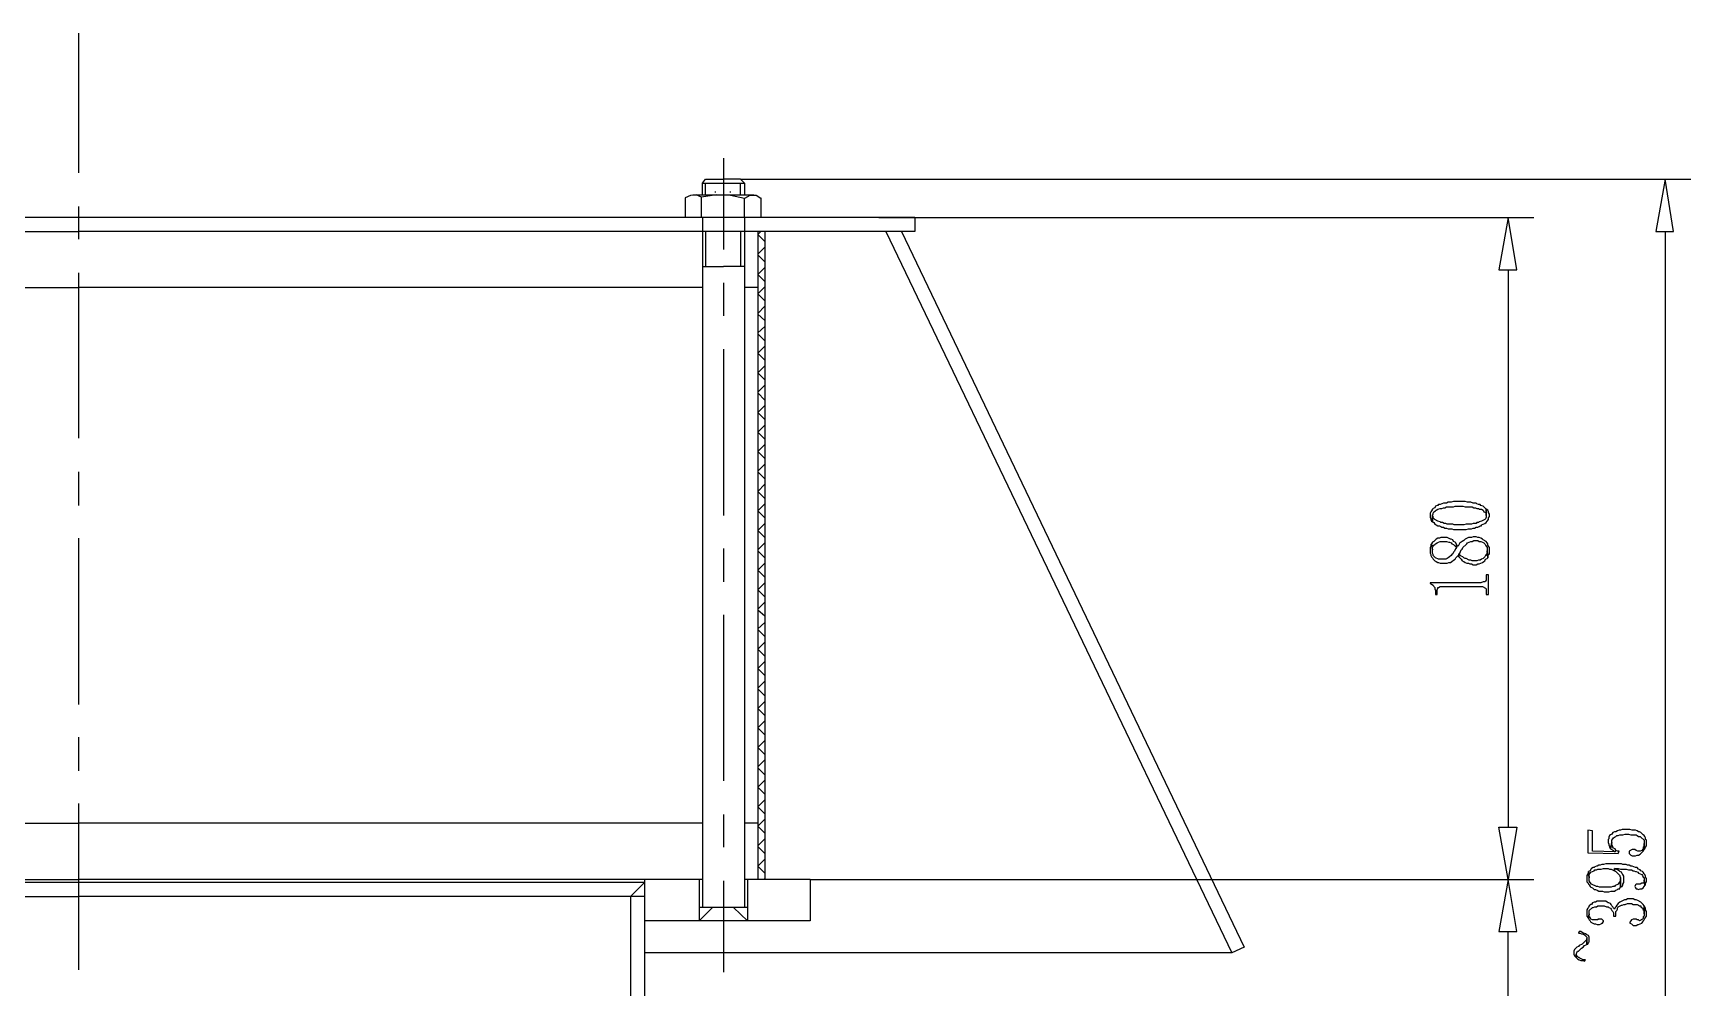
# Model space of a CAD drawing. Extents: x -15.4 to 0.8, y 0.3 to 11.8.
# Drawn here: x -4.905 to -3.135, y 8.759 to 9.778 of the extents above; entities that cross this region are included whole.
import ezdxf

# ---------------------------------------------------------------- set-up
doc = ezdxf.new("R2010")
doc.units = 0
doc.header["$MEASUREMENT"] = 0
doc.linetypes.add('AUSGEZOGEN', pattern=[0])
doc.layers.get('0').update_dxf_attribs({"linetype": 'AUSGEZOGEN'})

msp = doc.modelspace()

# ---------------------------------------------------------------- linework, layer by layer
for points in [[(-4.8563, 9.7777), (-4.8563, 9.6286)], [(-4.1679, 9.6444), (-4.1679, 9.5469)], [(-4.1904, 9.6177), (-4.1871, 9.6219)], [(-4.1904, 9.6052), (-4.1904, 9.6177), (-4.1904, 9.6177), (-4.1679, 9.6177)], [(-4.1871, 9.6219), (-4.1679, 9.6219)], [(-4.1871, 9.6052), (-4.1871, 9.6177)], [(-4.1763, 9.6077), (-4.1763, 9.6086)], [(-4.1496, 9.6219), (-4.1679, 9.6219)], [(-4.1679, 9.6177), (-4.1454, 9.6177), (-4.1454, 9.6177), (-4.1454, 9.6052)], [(-4.1604, 9.6077), (-4.1604, 9.6086)], [(-4.1454, 9.6177), (-4.1496, 9.6219)], [(-4.1496, 9.6219), (-3.1354, 9.6219)], [(-4.1496, 9.6052), (-4.1496, 9.6177)], [(-3.1729, 9.5661), (-3.1538, 9.5661), (-3.1538, 9.5661), (-3.1629, 9.6219), (-3.1729, 9.5661)], [(-4.8563, 9.5927), (-4.8563, 9.5577)], [(-4.1913, 9.6027), (-4.1971, 9.6052), (-4.1971, 9.6052), (-4.2029, 9.6044), (-4.2029, 9.6044), (-4.2088, 9.6019)], [(-4.2088, 9.6019), (-4.2088, 9.5811)], [(-4.2004, 9.6052), (-4.1354, 9.6052)], [(-4.1454, 9.6011), (-4.1604, 9.6044), (-4.1604, 9.6044), (-4.1754, 9.6052), (-4.1754, 9.6052), (-4.1913, 9.6027)], [(-4.1913, 9.5811), (-4.1913, 9.6027)], [(-4.1279, 9.6011), (-4.1329, 9.6044), (-4.1329, 9.6044), (-4.1396, 9.6044), (-4.1396, 9.6044), (-4.1454, 9.6011)], [(-4.1454, 9.5811), (-4.1454, 9.6011)], [(-4.1279, 9.6019), (-4.1279, 9.5811)], [(-4.8563, 9.5811), (-5.7496, 9.5811), (-5.7496, 9.5811), (-5.7496, 9.5661), (-5.7496, 9.5661), (-4.8563, 9.5661)], [(-3.9638, 9.5811), (-4.8563, 9.5811)], [(-4.1904, 9.5811), (-4.1904, 8.8444)], [(-4.1454, 9.5811), (-4.1454, 8.8444)], [(-4.0021, 9.5811), (-3.3029, 9.5811)], [(-3.9638, 9.5811), (-3.9638, 9.5661)], [(-3.3404, 9.5252), (-3.3213, 9.5252), (-3.3213, 9.5252), (-3.3304, 9.5811), (-3.3404, 9.5252)], [(-3.9638, 9.5661), (-4.8563, 9.5661)], [(-4.1871, 9.5661), (-4.1871, 9.5286)], [(-4.1496, 9.5661), (-4.1496, 9.5286)], [(-4.1313, 9.5661), (-4.1313, 8.8744)], [(-4.1313, 9.5627), (-4.1279, 9.5661)], [(-4.1238, 9.5552), (-4.1313, 9.5627)], [(-4.1238, 9.5661), (-4.1238, 8.8744)], [(-3.9946, 9.5661), (-3.6254, 8.7961)], [(-3.9779, 9.5661), (-3.6121, 8.8019)], [(-3.1629, 9.5661), (-3.1629, 8.1477)], [(-4.1313, 9.5419), (-4.1238, 9.5494)], [(-4.1238, 9.5336), (-4.1313, 9.5411)], [(-4.8563, 9.5219), (-4.8563, 9.3452)], [(-4.1904, 9.5286), (-4.1679, 9.5286)], [(-4.1454, 9.5286), (-4.1679, 9.5286)], [(-4.1313, 9.5202), (-4.1238, 9.5277)], [(-4.1238, 9.5127), (-4.1313, 9.5202)], [(-3.3304, 9.5252), (-3.3304, 8.9302)], [(-5.5229, 9.5061), (-4.8563, 9.5061)], [(-4.1904, 9.5061), (-4.8563, 9.5061)], [(-4.1679, 9.5111), (-4.1679, 9.4761)], [(-4.1313, 9.5061), (-4.1454, 9.5061)], [(-4.1313, 9.4994), (-4.1238, 9.5069)], [(-4.1238, 9.4919), (-4.1313, 9.4994)], [(-4.1313, 9.4786), (-4.1238, 9.4861)], [(-4.1238, 9.4711), (-4.1313, 9.4777)], [(-4.1313, 9.4577), (-4.1238, 9.4644)], [(-4.1238, 9.4494), (-4.1313, 9.4569)], [(-4.1679, 9.4402), (-4.1679, 9.2627)], [(-4.1313, 9.4361), (-4.1238, 9.4436)], [(-4.1238, 9.4286), (-4.1313, 9.4361)], [(-4.1313, 9.4152), (-4.1238, 9.4227)], [(-4.1238, 9.4077), (-4.1313, 9.4152)], [(-4.1313, 9.3944), (-4.1238, 9.4019)], [(-4.1238, 9.3861), (-4.1313, 9.3936)], [(-4.1313, 9.3727), (-4.1238, 9.3802)], [(-4.1238, 9.3652), (-4.1313, 9.3727)], [(-4.1313, 9.3519), (-4.1238, 9.3594)], [(-4.1238, 9.3444), (-4.1313, 9.3519)], [(-4.1313, 9.3311), (-4.1238, 9.3386)], [(-4.1238, 9.3236), (-4.1313, 9.3311)], [(-4.8563, 9.3094), (-4.8563, 9.2736)], [(-4.1313, 9.3102), (-4.1238, 9.3177)], [(-4.1238, 9.3019), (-4.1313, 9.3094)], [(-4.1313, 9.2886), (-4.1238, 9.2961)], [(-4.1238, 9.2811), (-4.1313, 9.2886)], [(-4.1313, 9.2677), (-4.1238, 9.2752)], [(-3.4138, 9.2627), (-3.4138, 9.2611), (-3.4138, 9.2611), (-3.4129, 9.2594), (-3.4129, 9.2594), (-3.4129, 9.2586), (-3.4129, 9.2586), (-3.4121, 9.2569), (-3.4121, 9.2569), (-3.4113, 9.2561), (-3.4113, 9.2561), (-3.4113, 9.2636), (-3.4113, 9.2636), (-3.4104, 9.2644), (-3.4104, 9.2644), (-3.4104, 9.2652), (-3.4104, 9.2652), (-3.4096, 9.2669), (-3.4096, 9.2669), (-3.4079, 9.2677), (-3.4079, 9.2677), (-3.4071, 9.2686), (-3.4071, 9.2686), (-3.4054, 9.2694), (-3.4054, 9.2694), (-3.4029, 9.2702), (-3.4029, 9.2702), (-3.4013, 9.2702), (-3.4013, 9.2702), (-3.3996, 9.2711), (-3.3996, 9.2711), (-3.3979, 9.2711), (-3.3979, 9.2711), (-3.3963, 9.2719), (-3.3963, 9.2719), (-3.3888, 9.2719), (-3.3888, 9.2719), (-3.3871, 9.2727), (-3.3871, 9.2727), (-3.3788, 9.2727), (-3.3788, 9.2727), (-3.3763, 9.2719), (-3.3763, 9.2719), (-3.3688, 9.2719), (-3.3688, 9.2719), (-3.3671, 9.2711), (-3.3671, 9.2711), (-3.3654, 9.2711), (-3.3654, 9.2711), (-3.3638, 9.2702), (-3.3638, 9.2702), (-3.3621, 9.2702), (-3.3621, 9.2702), (-3.3613, 9.2694), (-3.3613, 9.2694), (-3.3588, 9.2694), (-3.3588, 9.2694), (-3.3571, 9.2686), (-3.3571, 9.2686), (-3.3563, 9.2669), (-3.3563, 9.2669), (-3.3546, 9.2661), (-3.3546, 9.2661), (-3.3538, 9.2652), (-3.3538, 9.2652), (-3.3538, 9.2627), (-3.3538, 9.2627), (-3.3538, 9.2694), (-3.3538, 9.2694), (-3.3563, 9.2719), (-3.3563, 9.2719), (-3.3571, 9.2727), (-3.3571, 9.2727), (-3.3596, 9.2736), (-3.3596, 9.2736), (-3.3604, 9.2744), (-3.3604, 9.2744), (-3.3621, 9.2744), (-3.3621, 9.2744), (-3.3638, 9.2752), (-3.3638, 9.2752), (-3.3646, 9.2761), (-3.3646, 9.2761), (-3.3679, 9.2761), (-3.3679, 9.2761), (-3.3704, 9.2769), (-3.3704, 9.2769), (-3.3738, 9.2769), (-3.3738, 9.2769), (-3.3763, 9.2777), (-3.3763, 9.2777), (-3.3888, 9.2777), (-3.3888, 9.2777), (-3.3913, 9.2769), (-3.3913, 9.2769), (-3.3946, 9.2769), (-3.3946, 9.2769), (-3.3963, 9.2761), (-3.3963, 9.2761), (-3.3996, 9.2761), (-3.3996, 9.2761), (-3.4013, 9.2752), (-3.4013, 9.2752), (-3.4029, 9.2744), (-3.4029, 9.2744), (-3.4046, 9.2744), (-3.4046, 9.2744), (-3.4054, 9.2736), (-3.4054, 9.2736), (-3.4063, 9.2736), (-3.4063, 9.2736), (-3.4079, 9.2727), (-3.4079, 9.2727), (-3.4088, 9.2711), (-3.4088, 9.2711), (-3.4104, 9.2702), (-3.4104, 9.2702), (-3.4113, 9.2694), (-3.4113, 9.2694), (-3.4121, 9.2677), (-3.4121, 9.2677), (-3.4129, 9.2669), (-3.4129, 9.2669), (-3.4138, 9.2652), (-3.4138, 9.2652), (-3.4138, 9.2644), (-3.4138, 9.2627)], [(-4.1238, 9.2602), (-4.1313, 9.2677)], [(-4.1313, 9.2469), (-4.1238, 9.2544)], [(-3.4113, 9.2561), (-3.4096, 9.2552), (-3.4096, 9.2552), (-3.4088, 9.2536), (-3.4088, 9.2536), (-3.4071, 9.2527), (-3.4071, 9.2527), (-3.4054, 9.2519), (-3.4054, 9.2519), (-3.4038, 9.2519), (-3.4038, 9.2519), (-3.4021, 9.2511), (-3.4021, 9.2511), (-3.4013, 9.2502), (-3.4013, 9.2502), (-3.3996, 9.2502), (-3.3996, 9.2502), (-3.3979, 9.2494), (-3.3979, 9.2494), (-3.3963, 9.2494), (-3.3963, 9.2494), (-3.3946, 9.2486), (-3.3946, 9.2486), (-3.3904, 9.2486), (-3.3904, 9.2486), (-3.3888, 9.2477), (-3.3888, 9.2477), (-3.3754, 9.2477), (-3.3754, 9.2477), (-3.3729, 9.2486), (-3.3729, 9.2486), (-3.3696, 9.2486), (-3.3696, 9.2486), (-3.3679, 9.2494), (-3.3679, 9.2494), (-3.3663, 9.2494), (-3.3663, 9.2494), (-3.3646, 9.2502), (-3.3646, 9.2502), (-3.3629, 9.2502), (-3.3629, 9.2502), (-3.3613, 9.2511), (-3.3613, 9.2511), (-3.3604, 9.2519), (-3.3604, 9.2519), (-3.3588, 9.2519), (-3.3588, 9.2519), (-3.3588, 9.2527), (-3.3588, 9.2527), (-3.3571, 9.2536), (-3.3571, 9.2536), (-3.3554, 9.2544), (-3.3554, 9.2544), (-3.3538, 9.2552), (-3.3538, 9.2552), (-3.3529, 9.2569), (-3.3529, 9.2569), (-3.3513, 9.2586), (-3.3513, 9.2586), (-3.3513, 9.2602), (-3.3513, 9.2602), (-3.3504, 9.2619), (-3.3504, 9.2619), (-3.3504, 9.2644), (-3.3504, 9.2644), (-3.3513, 9.2661), (-3.3513, 9.2661), (-3.3513, 9.2669), (-3.3513, 9.2669), (-3.3521, 9.2686), (-3.3521, 9.2686), (-3.3538, 9.2694), (-3.3538, 9.2694), (-3.3538, 9.2611), (-3.3538, 9.2611), (-3.3546, 9.2594), (-3.3546, 9.2594), (-3.3554, 9.2586), (-3.3554, 9.2586), (-3.3588, 9.2569), (-3.3588, 9.2569), (-3.3613, 9.2561), (-3.3613, 9.2561), (-3.3621, 9.2552), (-3.3621, 9.2552), (-3.3638, 9.2552), (-3.3638, 9.2552), (-3.3646, 9.2544), (-3.3646, 9.2544), (-3.3679, 9.2544), (-3.3679, 9.2544), (-3.3696, 9.2536), (-3.3696, 9.2536), (-3.3754, 9.2536), (-3.3754, 9.2536), (-3.3779, 9.2527), (-3.3779, 9.2527), (-3.3879, 9.2527), (-3.3879, 9.2527), (-3.3896, 9.2536), (-3.3896, 9.2536), (-3.3954, 9.2536), (-3.3954, 9.2536), (-3.3971, 9.2544), (-3.3971, 9.2544), (-3.3988, 9.2544), (-3.3988, 9.2544), (-3.4004, 9.2552), (-3.4004, 9.2552), (-3.4021, 9.2552), (-3.4021, 9.2552), (-3.4029, 9.2561), (-3.4029, 9.2561), (-3.4054, 9.2569), (-3.4054, 9.2569), (-3.4088, 9.2586), (-3.4088, 9.2586), (-3.4104, 9.2602), (-3.4104, 9.2602), (-3.4104, 9.2619), (-3.4104, 9.2619), (-3.4113, 9.2627), (-3.4113, 9.2561)], [(-4.8563, 9.2386), (-4.8563, 9.0611)], [(-4.1238, 9.2394), (-4.1313, 9.2469)], [(-3.4138, 9.2261), (-3.4138, 9.2227), (-3.4138, 9.2227), (-3.4129, 9.2211), (-3.4129, 9.2211), (-3.4129, 9.2202), (-3.4129, 9.2202), (-3.4121, 9.2186), (-3.4121, 9.2186), (-3.4113, 9.2177), (-3.4113, 9.2177), (-3.4104, 9.2161), (-3.4104, 9.2161), (-3.4088, 9.2144), (-3.4088, 9.2144), (-3.4071, 9.2136), (-3.4071, 9.2136), (-3.4054, 9.2127), (-3.4054, 9.2127), (-3.4046, 9.2127), (-3.4046, 9.2127), (-3.4029, 9.2119), (-3.4029, 9.2119), (-3.3954, 9.2119), (-3.3954, 9.2119), (-3.3938, 9.2127), (-3.3938, 9.2127), (-3.3921, 9.2127), (-3.3921, 9.2127), (-3.3904, 9.2136), (-3.3904, 9.2136), (-3.3888, 9.2152), (-3.3888, 9.2152), (-3.3871, 9.2161), (-3.3871, 9.2161), (-3.3863, 9.2177), (-3.3863, 9.2177), (-3.3838, 9.2202), (-3.3838, 9.2202), (-3.3838, 9.2194), (-3.3838, 9.2194), (-3.3829, 9.2186), (-3.3829, 9.2186), (-3.3829, 9.2219), (-3.3829, 9.2219), (-3.3821, 9.2227), (-3.3821, 9.2227), (-3.3813, 9.2244), (-3.3813, 9.2244), (-3.3804, 9.2261), (-3.3804, 9.2261), (-3.3796, 9.2269), (-3.3796, 9.2269), (-3.3788, 9.2286), (-3.3788, 9.2286), (-3.3754, 9.2319), (-3.3754, 9.2319), (-3.3746, 9.2327), (-3.3746, 9.2327), (-3.3738, 9.2336), (-3.3738, 9.2336), (-3.3721, 9.2344), (-3.3721, 9.2344), (-3.3704, 9.2352), (-3.3704, 9.2352), (-3.3688, 9.2352), (-3.3688, 9.2352), (-3.3671, 9.2361), (-3.3671, 9.2361), (-3.3629, 9.2361), (-3.3629, 9.2361), (-3.3613, 9.2352), (-3.3613, 9.2352), (-3.3596, 9.2352), (-3.3596, 9.2352), (-3.3579, 9.2344), (-3.3579, 9.2344), (-3.3563, 9.2336), (-3.3563, 9.2336), (-3.3554, 9.2327), (-3.3554, 9.2327), (-3.3546, 9.2311), (-3.3546, 9.2311), (-3.3538, 9.2302), (-3.3538, 9.2302), (-3.3529, 9.2286), (-3.3529, 9.2286), (-3.3529, 9.2252), (-3.3529, 9.2252), (-3.3521, 9.2177), (-3.3521, 9.2177), (-3.3521, 9.2194), (-3.3521, 9.2194), (-3.3513, 9.2211), (-3.3513, 9.2211), (-3.3504, 9.2219), (-3.3504, 9.2219), (-3.3504, 9.2286), (-3.3504, 9.2286), (-3.3513, 9.2302), (-3.3513, 9.2302), (-3.3521, 9.2311), (-3.3521, 9.2311), (-3.3521, 9.2327), (-3.3521, 9.2327), (-3.3529, 9.2336), (-3.3529, 9.2336), (-3.3538, 9.2352), (-3.3538, 9.2352), (-3.3571, 9.2369), (-3.3571, 9.2369), (-3.3579, 9.2377), (-3.3579, 9.2377), (-3.3596, 9.2386), (-3.3596, 9.2386), (-3.3613, 9.2394), (-3.3613, 9.2394), (-3.3629, 9.2394), (-3.3629, 9.2394), (-3.3646, 9.2402), (-3.3646, 9.2402), (-3.3679, 9.2402), (-3.3679, 9.2402), (-3.3696, 9.2394), (-3.3696, 9.2394), (-3.3729, 9.2394), (-3.3729, 9.2394), (-3.3763, 9.2377), (-3.3763, 9.2377), (-3.3779, 9.2361), (-3.3779, 9.2361), (-3.3796, 9.2352), (-3.3796, 9.2352), (-3.3804, 9.2344), (-3.3804, 9.2344), (-3.3821, 9.2336), (-3.3821, 9.2336), (-3.3838, 9.2302), (-3.3838, 9.2302), (-3.3846, 9.2302), (-3.3846, 9.2302), (-3.3854, 9.2319), (-3.3854, 9.2319), (-3.3854, 9.2286), (-3.3854, 9.2286), (-3.3863, 9.2277), (-3.3863, 9.2277), (-3.3879, 9.2244), (-3.3879, 9.2244), (-3.3888, 9.2236), (-3.3888, 9.2236), (-3.3896, 9.2219), (-3.3896, 9.2219), (-3.3904, 9.2211), (-3.3904, 9.2211), (-3.3913, 9.2202), (-3.3913, 9.2202), (-3.3929, 9.2186), (-3.3929, 9.2186), (-3.3946, 9.2177), (-3.3946, 9.2177), (-3.3954, 9.2169), (-3.3954, 9.2169), (-3.3971, 9.2161), (-3.3971, 9.2161), (-3.4046, 9.2161), (-3.4046, 9.2161), (-3.4079, 9.2177), (-3.4079, 9.2177), (-3.4104, 9.2202), (-3.4104, 9.2202), (-3.4104, 9.2211), (-3.4104, 9.2211), (-3.4113, 9.2227), (-3.4113, 9.2227), (-3.4113, 9.2261), (-3.4113, 9.2261), (-3.4121, 9.2327), (-3.4121, 9.2327), (-3.4129, 9.2319), (-3.4129, 9.2319), (-3.4129, 9.2302), (-3.4129, 9.2302), (-3.4138, 9.2286), (-3.4138, 9.2286), (-3.4138, 9.2277), (-3.4138, 9.2261)], [(-3.4121, 9.2327), (-3.4113, 9.2261), (-3.4113, 9.2261), (-3.4113, 9.2286), (-3.4113, 9.2286), (-3.4104, 9.2302), (-3.4104, 9.2302), (-3.4096, 9.2311), (-3.4096, 9.2311), (-3.4088, 9.2319), (-3.4088, 9.2319), (-3.4079, 9.2327), (-3.4079, 9.2327), (-3.4063, 9.2336), (-3.4063, 9.2336), (-3.4046, 9.2344), (-3.4046, 9.2344), (-3.4029, 9.2352), (-3.4029, 9.2352), (-3.3963, 9.2352), (-3.3963, 9.2352), (-3.3938, 9.2344), (-3.3938, 9.2344), (-3.3929, 9.2344), (-3.3929, 9.2344), (-3.3913, 9.2336), (-3.3913, 9.2336), (-3.3904, 9.2327), (-3.3904, 9.2327), (-3.3888, 9.2319), (-3.3888, 9.2319), (-3.3879, 9.2311), (-3.3879, 9.2311), (-3.3863, 9.2294), (-3.3863, 9.2294), (-3.3854, 9.2286), (-3.3854, 9.2286), (-3.3854, 9.2319), (-3.3854, 9.2319), (-3.3863, 9.2336), (-3.3863, 9.2336), (-3.3871, 9.2344), (-3.3871, 9.2344), (-3.3888, 9.2352), (-3.3888, 9.2352), (-3.3896, 9.2369), (-3.3896, 9.2369), (-3.3913, 9.2377), (-3.3913, 9.2377), (-3.3921, 9.2377), (-3.3921, 9.2377), (-3.3954, 9.2394), (-3.3954, 9.2394), (-3.4021, 9.2394), (-3.4021, 9.2394), (-3.4038, 9.2386), (-3.4038, 9.2386), (-3.4054, 9.2386), (-3.4054, 9.2386), (-3.4071, 9.2377), (-3.4071, 9.2377), (-3.4096, 9.2352), (-3.4096, 9.2352), (-3.4113, 9.2344), (-3.4121, 9.2327)], [(-4.1679, 9.2277), (-4.1679, 9.1919)], [(-4.1313, 9.2261), (-4.1238, 9.2336)], [(-4.1238, 9.2177), (-4.1313, 9.2252)], [(-3.3829, 9.2186), (-3.3813, 9.2169), (-3.3813, 9.2169), (-3.3804, 9.2161), (-3.3804, 9.2161), (-3.3796, 9.2144), (-3.3796, 9.2144), (-3.3779, 9.2136), (-3.3779, 9.2136), (-3.3763, 9.2127), (-3.3763, 9.2127), (-3.3746, 9.2119), (-3.3746, 9.2119), (-3.3729, 9.2119), (-3.3729, 9.2119), (-3.3713, 9.2111), (-3.3713, 9.2111), (-3.3696, 9.2111), (-3.3696, 9.2111), (-3.3679, 9.2102), (-3.3679, 9.2102), (-3.3646, 9.2102), (-3.3646, 9.2102), (-3.3629, 9.2111), (-3.3629, 9.2111), (-3.3613, 9.2111), (-3.3613, 9.2111), (-3.3596, 9.2119), (-3.3596, 9.2119), (-3.3579, 9.2127), (-3.3579, 9.2127), (-3.3563, 9.2136), (-3.3563, 9.2136), (-3.3554, 9.2144), (-3.3554, 9.2144), (-3.3546, 9.2161), (-3.3546, 9.2161), (-3.3529, 9.2169), (-3.3529, 9.2169), (-3.3521, 9.2177), (-3.3521, 9.2177), (-3.3529, 9.2252), (-3.3529, 9.2252), (-3.3529, 9.2227), (-3.3529, 9.2227), (-3.3538, 9.2211), (-3.3538, 9.2211), (-3.3546, 9.2202), (-3.3546, 9.2202), (-3.3554, 9.2186), (-3.3554, 9.2186), (-3.3571, 9.2169), (-3.3571, 9.2169), (-3.3588, 9.2161), (-3.3588, 9.2161), (-3.3604, 9.2152), (-3.3604, 9.2152), (-3.3621, 9.2152), (-3.3621, 9.2152), (-3.3638, 9.2144), (-3.3638, 9.2144), (-3.3688, 9.2144), (-3.3688, 9.2144), (-3.3704, 9.2152), (-3.3704, 9.2152), (-3.3721, 9.2152), (-3.3721, 9.2152), (-3.3754, 9.2169), (-3.3754, 9.2169), (-3.3763, 9.2169), (-3.3763, 9.2169), (-3.3779, 9.2177), (-3.3779, 9.2177), (-3.3788, 9.2186), (-3.3788, 9.2186), (-3.3804, 9.2194), (-3.3804, 9.2194), (-3.3813, 9.2202), (-3.3813, 9.2202), (-3.3829, 9.2219), (-3.3829, 9.2186)], [(-4.1313, 9.2044), (-4.1238, 9.2119)], [(-4.1238, 9.1969), (-4.1313, 9.2044)], [(-4.1313, 9.1836), (-4.1238, 9.1911)], [(-4.1238, 9.1761), (-4.1313, 9.1836)], [(-3.4138, 9.1911), (-3.4138, 9.1902), (-3.4138, 9.1902), (-3.4121, 9.1894), (-3.4121, 9.1894), (-3.4104, 9.1886), (-3.4104, 9.1886), (-3.4096, 9.1869), (-3.4096, 9.1869), (-3.4088, 9.1861), (-3.4088, 9.1861), (-3.4088, 9.1844), (-3.4088, 9.1844), (-3.4079, 9.1827), (-3.4079, 9.1827), (-3.4079, 9.1786), (-3.4079, 9.1786), (-3.4063, 9.1786), (-3.4063, 9.1786), (-3.4063, 9.1836), (-3.4063, 9.1836), (-3.4054, 9.1852), (-3.4054, 9.1852), (-3.4054, 9.1861), (-3.4054, 9.1861), (-3.4046, 9.1861), (-3.4046, 9.1861), (-3.4029, 9.1869), (-3.4029, 9.1869), (-3.3579, 9.1869), (-3.3579, 9.1869), (-3.3546, 9.1852), (-3.3546, 9.1852), (-3.3538, 9.1844), (-3.3538, 9.1844), (-3.3538, 9.1786), (-3.3538, 9.1786), (-3.3513, 9.1786), (-3.3513, 9.1786), (-3.3513, 9.1994), (-3.3513, 9.1994), (-3.3538, 9.1994), (-3.3538, 9.1994), (-3.3538, 9.1936), (-3.3538, 9.1936), (-3.3546, 9.1927), (-3.3546, 9.1927), (-3.3554, 9.1919), (-3.3554, 9.1919), (-3.3571, 9.1919), (-3.3571, 9.1919), (-3.3596, 9.1911), (-3.4138, 9.1911)], [(-4.1313, 9.1627), (-4.1238, 9.1702)], [(-4.1679, 9.1569), (-4.1679, 8.9794)], [(-4.1238, 9.1552), (-4.1313, 9.1619)], [(-4.1313, 9.1419), (-4.1238, 9.1486)], [(-4.1238, 9.1336), (-4.1313, 9.1411)], [(-4.1313, 9.1202), (-4.1238, 9.1277)], [(-4.1238, 9.1127), (-4.1313, 9.1202)], [(-4.1313, 9.0994), (-4.1238, 9.1069)], [(-4.1238, 9.0919), (-4.1313, 9.0994)], [(-4.1313, 9.0786), (-4.1238, 9.0861)], [(-4.1238, 9.0702), (-4.1313, 9.0777)], [(-4.1313, 9.0569), (-4.1238, 9.0644)], [(-4.1238, 9.0494), (-4.1313, 9.0569)], [(-4.1313, 9.0361), (-4.1238, 9.0436)], [(-4.8563, 9.0261), (-4.8563, 8.9902)], [(-4.1238, 9.0286), (-4.1313, 9.0361)], [(-4.1313, 9.0152), (-4.1238, 9.0227)], [(-4.1238, 9.0077), (-4.1313, 9.0152)], [(-4.1313, 8.9944), (-4.1238, 9.0019)], [(-4.1238, 8.9861), (-4.1313, 8.9936)], [(-4.1313, 8.9727), (-4.1238, 8.9802)], [(-4.1238, 8.9652), (-4.1313, 8.9727)], [(-4.8563, 8.9552), (-4.8563, 8.7777)], [(-4.1313, 8.9519), (-4.1238, 8.9594)], [(-5.5229, 8.9344), (-4.8563, 8.9344)], [(-4.1904, 8.9344), (-4.8563, 8.9344)], [(-4.1679, 8.9436), (-4.1679, 8.9086)], [(-4.1313, 8.9344), (-4.1454, 8.9344)], [(-4.1238, 8.9444), (-4.1313, 8.9519)], [(-4.1313, 8.9311), (-4.1238, 8.9386)], [(-4.1238, 8.9236), (-4.1313, 8.9311)], [(-4.1313, 8.9102), (-4.1238, 8.9177)], [(-3.3404, 8.9302), (-3.3213, 8.9302), (-3.3213, 8.9302), (-3.3304, 8.8744), (-3.3404, 8.9302)], [(-3.2454, 8.9269), (-3.2454, 8.9027), (-3.2454, 8.9027), (-3.2129, 8.9019), (-3.2129, 8.9019), (-3.2121, 8.9044), (-3.2121, 8.9044), (-3.2138, 8.9044), (-3.2138, 8.9044), (-3.2154, 8.9052), (-3.2154, 8.9052), (-3.2163, 8.9036), (-3.2163, 8.9036), (-3.2404, 8.9044), (-3.2404, 8.9044), (-3.2404, 8.9261), (-3.2454, 8.9269)], [(-3.2238, 8.9152), (-3.2238, 8.9136), (-3.2238, 8.9136), (-3.2229, 8.9119), (-3.2229, 8.9119), (-3.2229, 8.9111), (-3.2229, 8.9111), (-3.2221, 8.9094), (-3.2221, 8.9094), (-3.2221, 8.9086), (-3.2221, 8.9086), (-3.2213, 8.9069), (-3.2213, 8.9069), (-3.2196, 8.9136), (-3.2196, 8.9136), (-3.2196, 8.9161), (-3.2196, 8.9161), (-3.2188, 8.9177), (-3.2188, 8.9177), (-3.2179, 8.9186), (-3.2179, 8.9186), (-3.2171, 8.9194), (-3.2171, 8.9194), (-3.2154, 8.9202), (-3.2154, 8.9202), (-3.2146, 8.9211), (-3.2146, 8.9211), (-3.2129, 8.9211), (-3.2129, 8.9211), (-3.2113, 8.9219), (-3.2113, 8.9219), (-3.2079, 8.9219), (-3.2079, 8.9219), (-3.2054, 8.9227), (-3.2054, 8.9227), (-3.2021, 8.9227), (-3.2021, 8.9227), (-3.1996, 8.9219), (-3.1996, 8.9219), (-3.1938, 8.9219), (-3.1938, 8.9219), (-3.1929, 8.9211), (-3.1929, 8.9211), (-3.1913, 8.9202), (-3.1913, 8.9202), (-3.1896, 8.9202), (-3.1896, 8.9202), (-3.1888, 8.9194), (-3.1888, 8.9194), (-3.1854, 8.9161), (-3.1854, 8.9161), (-3.1854, 8.9061), (-3.1854, 8.9061), (-3.1846, 8.9069), (-3.1846, 8.9069), (-3.1838, 8.9086), (-3.1838, 8.9086), (-3.1829, 8.9102), (-3.1829, 8.9102), (-3.1829, 8.9161), (-3.1829, 8.9161), (-3.1838, 8.9169), (-3.1838, 8.9169), (-3.1838, 8.9186), (-3.1838, 8.9186), (-3.1846, 8.9202), (-3.1846, 8.9202), (-3.1854, 8.9211), (-3.1854, 8.9211), (-3.1863, 8.9219), (-3.1863, 8.9219), (-3.1888, 8.9244), (-3.1888, 8.9244), (-3.1904, 8.9252), (-3.1904, 8.9252), (-3.1913, 8.9252), (-3.1913, 8.9252), (-3.1929, 8.9261), (-3.1929, 8.9261), (-3.1946, 8.9269), (-3.1946, 8.9269), (-3.1979, 8.9269), (-3.1979, 8.9269), (-3.2004, 8.9277), (-3.2004, 8.9277), (-3.2088, 8.9277), (-3.2088, 8.9277), (-3.2104, 8.9269), (-3.2104, 8.9269), (-3.2121, 8.9269), (-3.2121, 8.9269), (-3.2138, 8.9261), (-3.2138, 8.9261), (-3.2154, 8.9252), (-3.2154, 8.9252), (-3.2171, 8.9252), (-3.2171, 8.9252), (-3.2188, 8.9244), (-3.2188, 8.9244), (-3.2196, 8.9227), (-3.2196, 8.9227), (-3.2213, 8.9219), (-3.2213, 8.9219), (-3.2221, 8.9211), (-3.2221, 8.9211), (-3.2229, 8.9194), (-3.2229, 8.9194), (-3.2229, 8.9177), (-3.2229, 8.9177), (-3.2238, 8.9169), (-3.2238, 8.9152)], [(-4.1238, 8.9019), (-4.1313, 8.9094)], [(-3.2213, 8.9069), (-3.2179, 8.9052), (-3.2179, 8.9052), (-3.2163, 8.9036), (-3.2163, 8.9036), (-3.2154, 8.9052), (-3.2154, 8.9052), (-3.2163, 8.9069), (-3.2163, 8.9069), (-3.2179, 8.9077), (-3.2179, 8.9077), (-3.2188, 8.9086), (-3.2188, 8.9086), (-3.2188, 8.9094), (-3.2188, 8.9094), (-3.2196, 8.9111), (-3.2196, 8.9111), (-3.2196, 8.9136), (-3.2213, 8.9069)], [(-3.2013, 8.9027), (-3.2013, 8.9019), (-3.2013, 8.9019), (-3.1996, 8.9002), (-3.1996, 8.9002), (-3.1979, 8.8994), (-3.1979, 8.8994), (-3.1946, 8.8994), (-3.1946, 8.8994), (-3.1929, 8.9002), (-3.1929, 8.9002), (-3.1913, 8.9002), (-3.1913, 8.9002), (-3.1896, 8.9011), (-3.1896, 8.9011), (-3.1863, 8.9044), (-3.1863, 8.9044), (-3.1854, 8.9061), (-3.1854, 8.9061), (-3.1854, 8.9127), (-3.1854, 8.9127), (-3.1854, 8.9094), (-3.1854, 8.9094), (-3.1863, 8.9086), (-3.1863, 8.9086), (-3.1863, 8.9069), (-3.1863, 8.9069), (-3.1879, 8.9052), (-3.1879, 8.9052), (-3.1896, 8.9044), (-3.1896, 8.9044), (-3.1921, 8.9044), (-3.1921, 8.9044), (-3.1938, 8.9052), (-3.1938, 8.9052), (-3.1954, 8.9061), (-3.1954, 8.9061), (-3.1979, 8.9061), (-3.1979, 8.9061), (-3.2013, 8.9044), (-3.2013, 8.9027)], [(-4.1313, 8.8886), (-4.1238, 8.8961)], [(-4.1238, 8.8811), (-4.1313, 8.8886)], [(-3.2463, 8.8761), (-3.2463, 8.8719), (-3.2463, 8.8719), (-3.2454, 8.8711), (-3.2454, 8.8711), (-3.2446, 8.8694), (-3.2446, 8.8694), (-3.2438, 8.8686), (-3.2438, 8.8686), (-3.2429, 8.8669), (-3.2429, 8.8669), (-3.2421, 8.8661), (-3.2421, 8.8661), (-3.2404, 8.8652), (-3.2404, 8.8652), (-3.2388, 8.8636), (-3.2388, 8.8636), (-3.2371, 8.8636), (-3.2371, 8.8636), (-3.2354, 8.8627), (-3.2354, 8.8627), (-3.2338, 8.8619), (-3.2338, 8.8619), (-3.2296, 8.8619), (-3.2296, 8.8619), (-3.2279, 8.8611), (-3.2279, 8.8611), (-3.2229, 8.8611), (-3.2229, 8.8611), (-3.2204, 8.8619), (-3.2204, 8.8619), (-3.2171, 8.8619), (-3.2171, 8.8619), (-3.2154, 8.8627), (-3.2154, 8.8627), (-3.2138, 8.8636), (-3.2138, 8.8636), (-3.2129, 8.8644), (-3.2129, 8.8644), (-3.2113, 8.8644), (-3.2113, 8.8644), (-3.2113, 8.8652), (-3.2113, 8.8652), (-3.2104, 8.8661), (-3.2104, 8.8661), (-3.2104, 8.8752), (-3.2104, 8.8752), (-3.2104, 8.8736), (-3.2104, 8.8736), (-3.2113, 8.8719), (-3.2113, 8.8719), (-3.2121, 8.8711), (-3.2121, 8.8711), (-3.2129, 8.8694), (-3.2129, 8.8694), (-3.2146, 8.8686), (-3.2146, 8.8686), (-3.2163, 8.8677), (-3.2163, 8.8677), (-3.2171, 8.8669), (-3.2171, 8.8669), (-3.2188, 8.8669), (-3.2188, 8.8669), (-3.2204, 8.8661), (-3.2204, 8.8661), (-3.2329, 8.8661), (-3.2329, 8.8661), (-3.2346, 8.8669), (-3.2346, 8.8669), (-3.2363, 8.8669), (-3.2363, 8.8669), (-3.2413, 8.8694), (-3.2413, 8.8694), (-3.2429, 8.8711), (-3.2429, 8.8711), (-3.2438, 8.8727), (-3.2438, 8.8727), (-3.2438, 8.8761), (-3.2438, 8.8761), (-3.2446, 8.8827), (-3.2446, 8.8827), (-3.2446, 8.8811), (-3.2446, 8.8811), (-3.2454, 8.8802), (-3.2454, 8.8802), (-3.2463, 8.8786), (-3.2463, 8.8786), (-3.2463, 8.8769), (-3.2463, 8.8761)], [(-3.2446, 8.8827), (-3.2438, 8.8761), (-3.2438, 8.8761), (-3.2438, 8.8794), (-3.2438, 8.8794), (-3.2429, 8.8811), (-3.2429, 8.8811), (-3.2421, 8.8819), (-3.2421, 8.8819), (-3.2388, 8.8836), (-3.2388, 8.8836), (-3.2379, 8.8844), (-3.2379, 8.8844), (-3.2363, 8.8844), (-3.2363, 8.8844), (-3.2346, 8.8852), (-3.2346, 8.8852), (-3.2313, 8.8852), (-3.2313, 8.8852), (-3.2288, 8.8861), (-3.2288, 8.8861), (-3.2238, 8.8861), (-3.2238, 8.8861), (-3.2221, 8.8852), (-3.2221, 8.8852), (-3.2204, 8.8852), (-3.2204, 8.8852), (-3.2171, 8.8836), (-3.2171, 8.8836), (-3.2171, 8.8861), (-3.2171, 8.8861), (-3.2129, 8.8861), (-3.2129, 8.8861), (-3.2104, 8.8852), (-3.2104, 8.8852), (-3.2046, 8.8852), (-3.2046, 8.8852), (-3.2021, 8.8844), (-3.2021, 8.8844), (-3.1988, 8.8844), (-3.1988, 8.8844), (-3.1971, 8.8836), (-3.1971, 8.8836), (-3.1963, 8.8836), (-3.1963, 8.8836), (-3.1946, 8.8827), (-3.1946, 8.8827), (-3.1938, 8.8827), (-3.1938, 8.8827), (-3.1921, 8.8819), (-3.1921, 8.8819), (-3.1913, 8.8811), (-3.1913, 8.8811), (-3.1896, 8.8802), (-3.1896, 8.8802), (-3.1879, 8.8794), (-3.1879, 8.8794), (-3.1871, 8.8786), (-3.1871, 8.8786), (-3.1863, 8.8769), (-3.1863, 8.8769), (-3.1854, 8.8761), (-3.1854, 8.8761), (-3.1854, 8.8736), (-3.1854, 8.8736), (-3.1846, 8.8677), (-3.1846, 8.8677), (-3.1838, 8.8686), (-3.1838, 8.8686), (-3.1838, 8.8702), (-3.1838, 8.8702), (-3.1829, 8.8719), (-3.1829, 8.8719), (-3.1829, 8.8752), (-3.1829, 8.8752), (-3.1838, 8.8769), (-3.1838, 8.8769), (-3.1838, 8.8777), (-3.1838, 8.8777), (-3.1846, 8.8794), (-3.1846, 8.8794), (-3.1854, 8.8802), (-3.1854, 8.8802), (-3.1863, 8.8819), (-3.1863, 8.8819), (-3.1871, 8.8827), (-3.1871, 8.8827), (-3.1888, 8.8836), (-3.1888, 8.8836), (-3.1896, 8.8844), (-3.1896, 8.8844), (-3.1913, 8.8852), (-3.1913, 8.8852), (-3.1929, 8.8869), (-3.1929, 8.8869), (-3.1946, 8.8869), (-3.1946, 8.8869), (-3.1979, 8.8886), (-3.1979, 8.8886), (-3.1996, 8.8886), (-3.1996, 8.8886), (-3.2013, 8.8894), (-3.2013, 8.8894), (-3.2029, 8.8894), (-3.2029, 8.8894), (-3.2046, 8.8902), (-3.2046, 8.8902), (-3.2079, 8.8902), (-3.2079, 8.8902), (-3.2096, 8.8911), (-3.2096, 8.8911), (-3.2263, 8.8911), (-3.2263, 8.8911), (-3.2288, 8.8902), (-3.2288, 8.8902), (-3.2304, 8.8902), (-3.2304, 8.8902), (-3.2321, 8.8894), (-3.2321, 8.8894), (-3.2338, 8.8894), (-3.2338, 8.8894), (-3.2354, 8.8886), (-3.2354, 8.8886), (-3.2363, 8.8886), (-3.2363, 8.8886), (-3.2379, 8.8877), (-3.2379, 8.8877), (-3.2388, 8.8869), (-3.2388, 8.8869), (-3.2396, 8.8869), (-3.2396, 8.8869), (-3.2413, 8.8861), (-3.2413, 8.8861), (-3.2421, 8.8852), (-3.2421, 8.8852), (-3.2429, 8.8836), (-3.2446, 8.8827)], [(-3.2171, 8.8836), (-3.2154, 8.8827), (-3.2154, 8.8827), (-3.2138, 8.8811), (-3.2138, 8.8811), (-3.2113, 8.8786), (-3.2113, 8.8786), (-3.2113, 8.8777), (-3.2113, 8.8777), (-3.2104, 8.8761), (-3.2104, 8.8761), (-3.2104, 8.8661), (-3.2104, 8.8661), (-3.2088, 8.8669), (-3.2088, 8.8669), (-3.2079, 8.8686), (-3.2079, 8.8686), (-3.2079, 8.8694), (-3.2079, 8.8694), (-3.2071, 8.8711), (-3.2071, 8.8711), (-3.2071, 8.8777), (-3.2071, 8.8777), (-3.2079, 8.8794), (-3.2079, 8.8794), (-3.2088, 8.8802), (-3.2088, 8.8802), (-3.2096, 8.8819), (-3.2096, 8.8819), (-3.2113, 8.8827), (-3.2113, 8.8827), (-3.2121, 8.8836), (-3.2121, 8.8836), (-3.2138, 8.8844), (-3.2138, 8.8844), (-3.2154, 8.8852), (-3.2154, 8.8852), (-3.2171, 8.8861), (-3.2171, 8.8836)], [(-5.5229, 8.8744), (-4.8563, 8.8744)], [(-4.8563, 8.8711), (-5.4613, 8.8711), (-5.4613, 8.8711), (-5.4463, 8.8561)], [(-4.1904, 8.8744), (-4.8563, 8.8744)], [(-4.2521, 8.8711), (-4.8563, 8.8711)], [(-4.2521, 8.8711), (-4.2671, 8.8561)], [(-4.2521, 8.8744), (-4.2521, 8.0544)], [(-4.1938, 8.8744), (-4.1938, 8.8302)], [(-4.1679, 8.8727), (-4.1679, 8.7752)], [(-4.0754, 8.8744), (-4.1454, 8.8744)], [(-4.1421, 8.8744), (-4.1421, 8.8302)], [(-4.1238, 8.8744), (-4.1238, 8.8752)], [(-4.0754, 8.8744), (-4.0754, 8.8302)], [(-4.0754, 8.8744), (-3.3029, 8.8744)], [(-3.5488, 8.8744), (-3.3029, 8.8744)], [(-3.3404, 8.8186), (-3.3213, 8.8186), (-3.3213, 8.8186), (-3.3304, 8.8744), (-3.3404, 8.8186)], [(-3.1954, 8.8669), (-3.1946, 8.8652), (-3.1946, 8.8652), (-3.1938, 8.8644), (-3.1938, 8.8644), (-3.1929, 8.8644), (-3.1929, 8.8644), (-3.1913, 8.8636), (-3.1913, 8.8636), (-3.1896, 8.8644), (-3.1896, 8.8644), (-3.1879, 8.8644), (-3.1879, 8.8644), (-3.1863, 8.8652), (-3.1863, 8.8652), (-3.1854, 8.8669), (-3.1854, 8.8669), (-3.1846, 8.8677), (-3.1846, 8.8677), (-3.1854, 8.8736), (-3.1854, 8.8736), (-3.1854, 8.8719), (-3.1854, 8.8719), (-3.1863, 8.8702), (-3.1863, 8.8702), (-3.1879, 8.8702), (-3.1879, 8.8702), (-3.1896, 8.8694), (-3.1896, 8.8694), (-3.1938, 8.8694), (-3.1938, 8.8694), (-3.1946, 8.8686), (-3.1954, 8.8669)], [(-5.4613, 8.8561), (-4.8563, 8.8561)], [(-4.2521, 8.8561), (-4.8563, 8.8561)], [(-4.2671, 8.8561), (-4.2671, 8.0544)], [(-3.2463, 8.8386), (-3.2463, 8.8352), (-3.2463, 8.8352), (-3.2454, 8.8336), (-3.2454, 8.8336), (-3.2446, 8.8327), (-3.2446, 8.8327), (-3.2438, 8.8377), (-3.2438, 8.8377), (-3.2438, 8.8411), (-3.2438, 8.8411), (-3.2404, 8.8444), (-3.2404, 8.8444), (-3.2396, 8.8444), (-3.2396, 8.8444), (-3.2379, 8.8452), (-3.2379, 8.8452), (-3.2363, 8.8452), (-3.2363, 8.8452), (-3.2346, 8.8461), (-3.2346, 8.8461), (-3.2279, 8.8461), (-3.2279, 8.8461), (-3.2254, 8.8452), (-3.2254, 8.8452), (-3.2238, 8.8452), (-3.2238, 8.8452), (-3.2229, 8.8444), (-3.2229, 8.8444), (-3.2213, 8.8436), (-3.2213, 8.8436), (-3.2204, 8.8427), (-3.2204, 8.8427), (-3.2196, 8.8411), (-3.2196, 8.8411), (-3.2188, 8.8402), (-3.2188, 8.8402), (-3.2179, 8.8386), (-3.2179, 8.8386), (-3.2179, 8.8352), (-3.2179, 8.8352), (-3.2154, 8.8352), (-3.2154, 8.8352), (-3.2154, 8.8402), (-3.2154, 8.8402), (-3.2146, 8.8411), (-3.2146, 8.8411), (-3.2138, 8.8427), (-3.2138, 8.8427), (-3.2138, 8.8436), (-3.2138, 8.8436), (-3.2129, 8.8452), (-3.2129, 8.8452), (-3.2096, 8.8469), (-3.2096, 8.8469), (-3.2088, 8.8469), (-3.2088, 8.8469), (-3.2071, 8.8477), (-3.2071, 8.8477), (-3.2054, 8.8477), (-3.2054, 8.8477), (-3.2029, 8.8486), (-3.2029, 8.8486), (-3.1988, 8.8486), (-3.1988, 8.8486), (-3.1971, 8.8477), (-3.1971, 8.8477), (-3.1929, 8.8477), (-3.1929, 8.8477), (-3.1913, 8.8469), (-3.1913, 8.8469), (-3.1904, 8.8461), (-3.1904, 8.8461), (-3.1888, 8.8461), (-3.1888, 8.8461), (-3.1888, 8.8452), (-3.1888, 8.8452), (-3.1871, 8.8436), (-3.1871, 8.8436), (-3.1863, 8.8419), (-3.1863, 8.8419), (-3.1854, 8.8411), (-3.1854, 8.8411), (-3.1854, 8.8377), (-3.1854, 8.8377), (-3.1854, 8.8461), (-3.1854, 8.8461), (-3.1863, 8.8477), (-3.1863, 8.8477), (-3.1888, 8.8502), (-3.1888, 8.8502), (-3.1921, 8.8519), (-3.1921, 8.8519), (-3.1938, 8.8527), (-3.1938, 8.8527), (-3.1954, 8.8527), (-3.1954, 8.8527), (-3.1971, 8.8536), (-3.1971, 8.8536), (-3.2029, 8.8536), (-3.2029, 8.8536), (-3.2046, 8.8527), (-3.2046, 8.8527), (-3.2063, 8.8527), (-3.2063, 8.8527), (-3.2113, 8.8502), (-3.2113, 8.8502), (-3.2129, 8.8486), (-3.2129, 8.8486), (-3.2146, 8.8469), (-3.2146, 8.8469), (-3.2154, 8.8452), (-3.2154, 8.8452), (-3.2163, 8.8444), (-3.2163, 8.8444), (-3.2171, 8.8427), (-3.2171, 8.8427), (-3.2179, 8.8436), (-3.2179, 8.8436), (-3.2188, 8.8452), (-3.2188, 8.8452), (-3.2196, 8.8461), (-3.2196, 8.8461), (-3.2204, 8.8477), (-3.2204, 8.8477), (-3.2213, 8.8486), (-3.2213, 8.8486), (-3.2229, 8.8494), (-3.2229, 8.8494), (-3.2238, 8.8494), (-3.2238, 8.8494), (-3.2246, 8.8502), (-3.2246, 8.8502), (-3.2263, 8.8511), (-3.2263, 8.8511), (-3.2354, 8.8511), (-3.2354, 8.8511), (-3.2371, 8.8502), (-3.2371, 8.8502), (-3.2388, 8.8502), (-3.2388, 8.8502), (-3.2404, 8.8494), (-3.2404, 8.8494), (-3.2413, 8.8477), (-3.2413, 8.8477), (-3.2421, 8.8477), (-3.2421, 8.8477), (-3.2438, 8.8461), (-3.2438, 8.8461), (-3.2446, 8.8444), (-3.2446, 8.8444), (-3.2454, 8.8436), (-3.2454, 8.8436), (-3.2463, 8.8419), (-3.2463, 8.8419), (-3.2463, 8.8402), (-3.2463, 8.8386)], [(-3.2004, 8.8286), (-3.2004, 8.8277), (-3.2004, 8.8277), (-3.1988, 8.8269), (-3.1988, 8.8269), (-3.1971, 8.8252), (-3.1971, 8.8252), (-3.1938, 8.8252), (-3.1938, 8.8252), (-3.1921, 8.8261), (-3.1921, 8.8261), (-3.1913, 8.8261), (-3.1913, 8.8261), (-3.1879, 8.8277), (-3.1879, 8.8277), (-3.1863, 8.8294), (-3.1863, 8.8294), (-3.1863, 8.8302), (-3.1863, 8.8302), (-3.1854, 8.8311), (-3.1854, 8.8311), (-3.1846, 8.8327), (-3.1846, 8.8327), (-3.1838, 8.8336), (-3.1838, 8.8336), (-3.1829, 8.8352), (-3.1829, 8.8352), (-3.1829, 8.8402), (-3.1829, 8.8402), (-3.1838, 8.8419), (-3.1838, 8.8419), (-3.1838, 8.8436), (-3.1838, 8.8436), (-3.1846, 8.8452), (-3.1846, 8.8452), (-3.1854, 8.8461), (-3.1854, 8.8461), (-3.1854, 8.8352), (-3.1854, 8.8352), (-3.1863, 8.8344), (-3.1863, 8.8344), (-3.1863, 8.8327), (-3.1863, 8.8327), (-3.1871, 8.8319), (-3.1871, 8.8319), (-3.1904, 8.8302), (-3.1904, 8.8302), (-3.1913, 8.8311), (-3.1913, 8.8311), (-3.1929, 8.8311), (-3.1929, 8.8311), (-3.1938, 8.8319), (-3.1938, 8.8319), (-3.1971, 8.8319), (-3.1971, 8.8319), (-3.1988, 8.8311), (-3.1988, 8.8311), (-3.1996, 8.8302), (-3.2004, 8.8286)], [(-4.0754, 8.8302), (-4.2521, 8.8302)], [(-4.1796, 8.8444), (-4.1938, 8.8302)], [(-4.1421, 8.8444), (-4.1938, 8.8444)], [(-4.1571, 8.8444), (-4.1421, 8.8302)], [(-3.2446, 8.8327), (-3.2438, 8.8311), (-3.2438, 8.8311), (-3.2429, 8.8302), (-3.2429, 8.8302), (-3.2421, 8.8286), (-3.2421, 8.8286), (-3.2388, 8.8269), (-3.2388, 8.8269), (-3.2371, 8.8269), (-3.2371, 8.8269), (-3.2354, 8.8261), (-3.2354, 8.8261), (-3.2329, 8.8261), (-3.2329, 8.8261), (-3.2313, 8.8269), (-3.2313, 8.8269), (-3.2304, 8.8277), (-3.2304, 8.8277), (-3.2296, 8.8277), (-3.2296, 8.8277), (-3.2288, 8.8294), (-3.2288, 8.8294), (-3.2288, 8.8302), (-3.2288, 8.8302), (-3.2304, 8.8319), (-3.2304, 8.8319), (-3.2346, 8.8319), (-3.2346, 8.8319), (-3.2346, 8.8311), (-3.2346, 8.8311), (-3.2404, 8.8311), (-3.2404, 8.8311), (-3.2421, 8.8319), (-3.2421, 8.8319), (-3.2429, 8.8336), (-3.2429, 8.8336), (-3.2438, 8.8344), (-3.2438, 8.8344), (-3.2438, 8.8377), (-3.2446, 8.8327)], [(-3.3304, 8.1477), (-3.3304, 8.8186)], [(-3.2604, 8.7952), (-3.2604, 8.7944), (-3.2604, 8.7944), (-3.2596, 8.7927), (-3.2596, 8.7927), (-3.2579, 8.7911), (-3.2579, 8.7911), (-3.2579, 8.7944), (-3.2579, 8.7944), (-3.2571, 8.7961), (-3.2571, 8.7961), (-3.2563, 8.7977), (-3.2563, 8.7977), (-3.2554, 8.7977), (-3.2554, 8.7977), (-3.2521, 8.8011), (-3.2521, 8.8011), (-3.2504, 8.8019), (-3.2504, 8.8019), (-3.2488, 8.8036), (-3.2488, 8.8036), (-3.2471, 8.8044), (-3.2471, 8.8044), (-3.2463, 8.8052), (-3.2463, 8.8052), (-3.2463, 8.8111), (-3.2463, 8.8111), (-3.2463, 8.8102), (-3.2463, 8.8102), (-3.2513, 8.8052), (-3.2513, 8.8052), (-3.2546, 8.8036), (-3.2546, 8.8036), (-3.2554, 8.8027), (-3.2554, 8.8027), (-3.2571, 8.8019), (-3.2571, 8.8019), (-3.2596, 8.7994), (-3.2596, 8.7994), (-3.2604, 8.7977), (-3.2604, 8.7977), (-3.2604, 8.7969), (-3.2604, 8.7952)], [(-3.2554, 8.8169), (-3.2538, 8.8169), (-3.2538, 8.8169), (-3.2521, 8.8161), (-3.2521, 8.8161), (-3.2504, 8.8161), (-3.2504, 8.8161), (-3.2488, 8.8152), (-3.2488, 8.8152), (-3.2463, 8.8127), (-3.2463, 8.8127), (-3.2463, 8.8052), (-3.2463, 8.8052), (-3.2454, 8.8052), (-3.2454, 8.8052), (-3.2446, 8.8069), (-3.2446, 8.8069), (-3.2438, 8.8077), (-3.2438, 8.8077), (-3.2438, 8.8127), (-3.2438, 8.8127), (-3.2446, 8.8144), (-3.2446, 8.8144), (-3.2463, 8.8152), (-3.2463, 8.8152), (-3.2479, 8.8161), (-3.2479, 8.8161), (-3.2496, 8.8169), (-3.2496, 8.8169), (-3.2513, 8.8177), (-3.2513, 8.8177), (-3.2529, 8.8186), (-3.2529, 8.8186), (-3.2546, 8.8186), (-3.2554, 8.8169)], [(-3.6121, 8.8019), (-3.6254, 8.7961), (-3.6254, 8.7961), (-4.2521, 8.7961)], [(-3.2579, 8.7911), (-3.2563, 8.7894), (-3.2563, 8.7894), (-3.2546, 8.7886), (-3.2546, 8.7886), (-3.2529, 8.7877), (-3.2529, 8.7877), (-3.2504, 8.7877), (-3.2504, 8.7877), (-3.2488, 8.7869), (-3.2488, 8.7869), (-3.2479, 8.7886), (-3.2479, 8.7886), (-3.2504, 8.7886), (-3.2504, 8.7886), (-3.2538, 8.7902), (-3.2538, 8.7902), (-3.2546, 8.7911), (-3.2546, 8.7911), (-3.2554, 8.7911), (-3.2554, 8.7911), (-3.2563, 8.7919), (-3.2563, 8.7919), (-3.2571, 8.7927), (-3.2571, 8.7927), (-3.2579, 8.7944), (-3.2579, 8.7911)]]:
    msp.add_lwpolyline(points)

doc.saveas('drawing.dxf')
